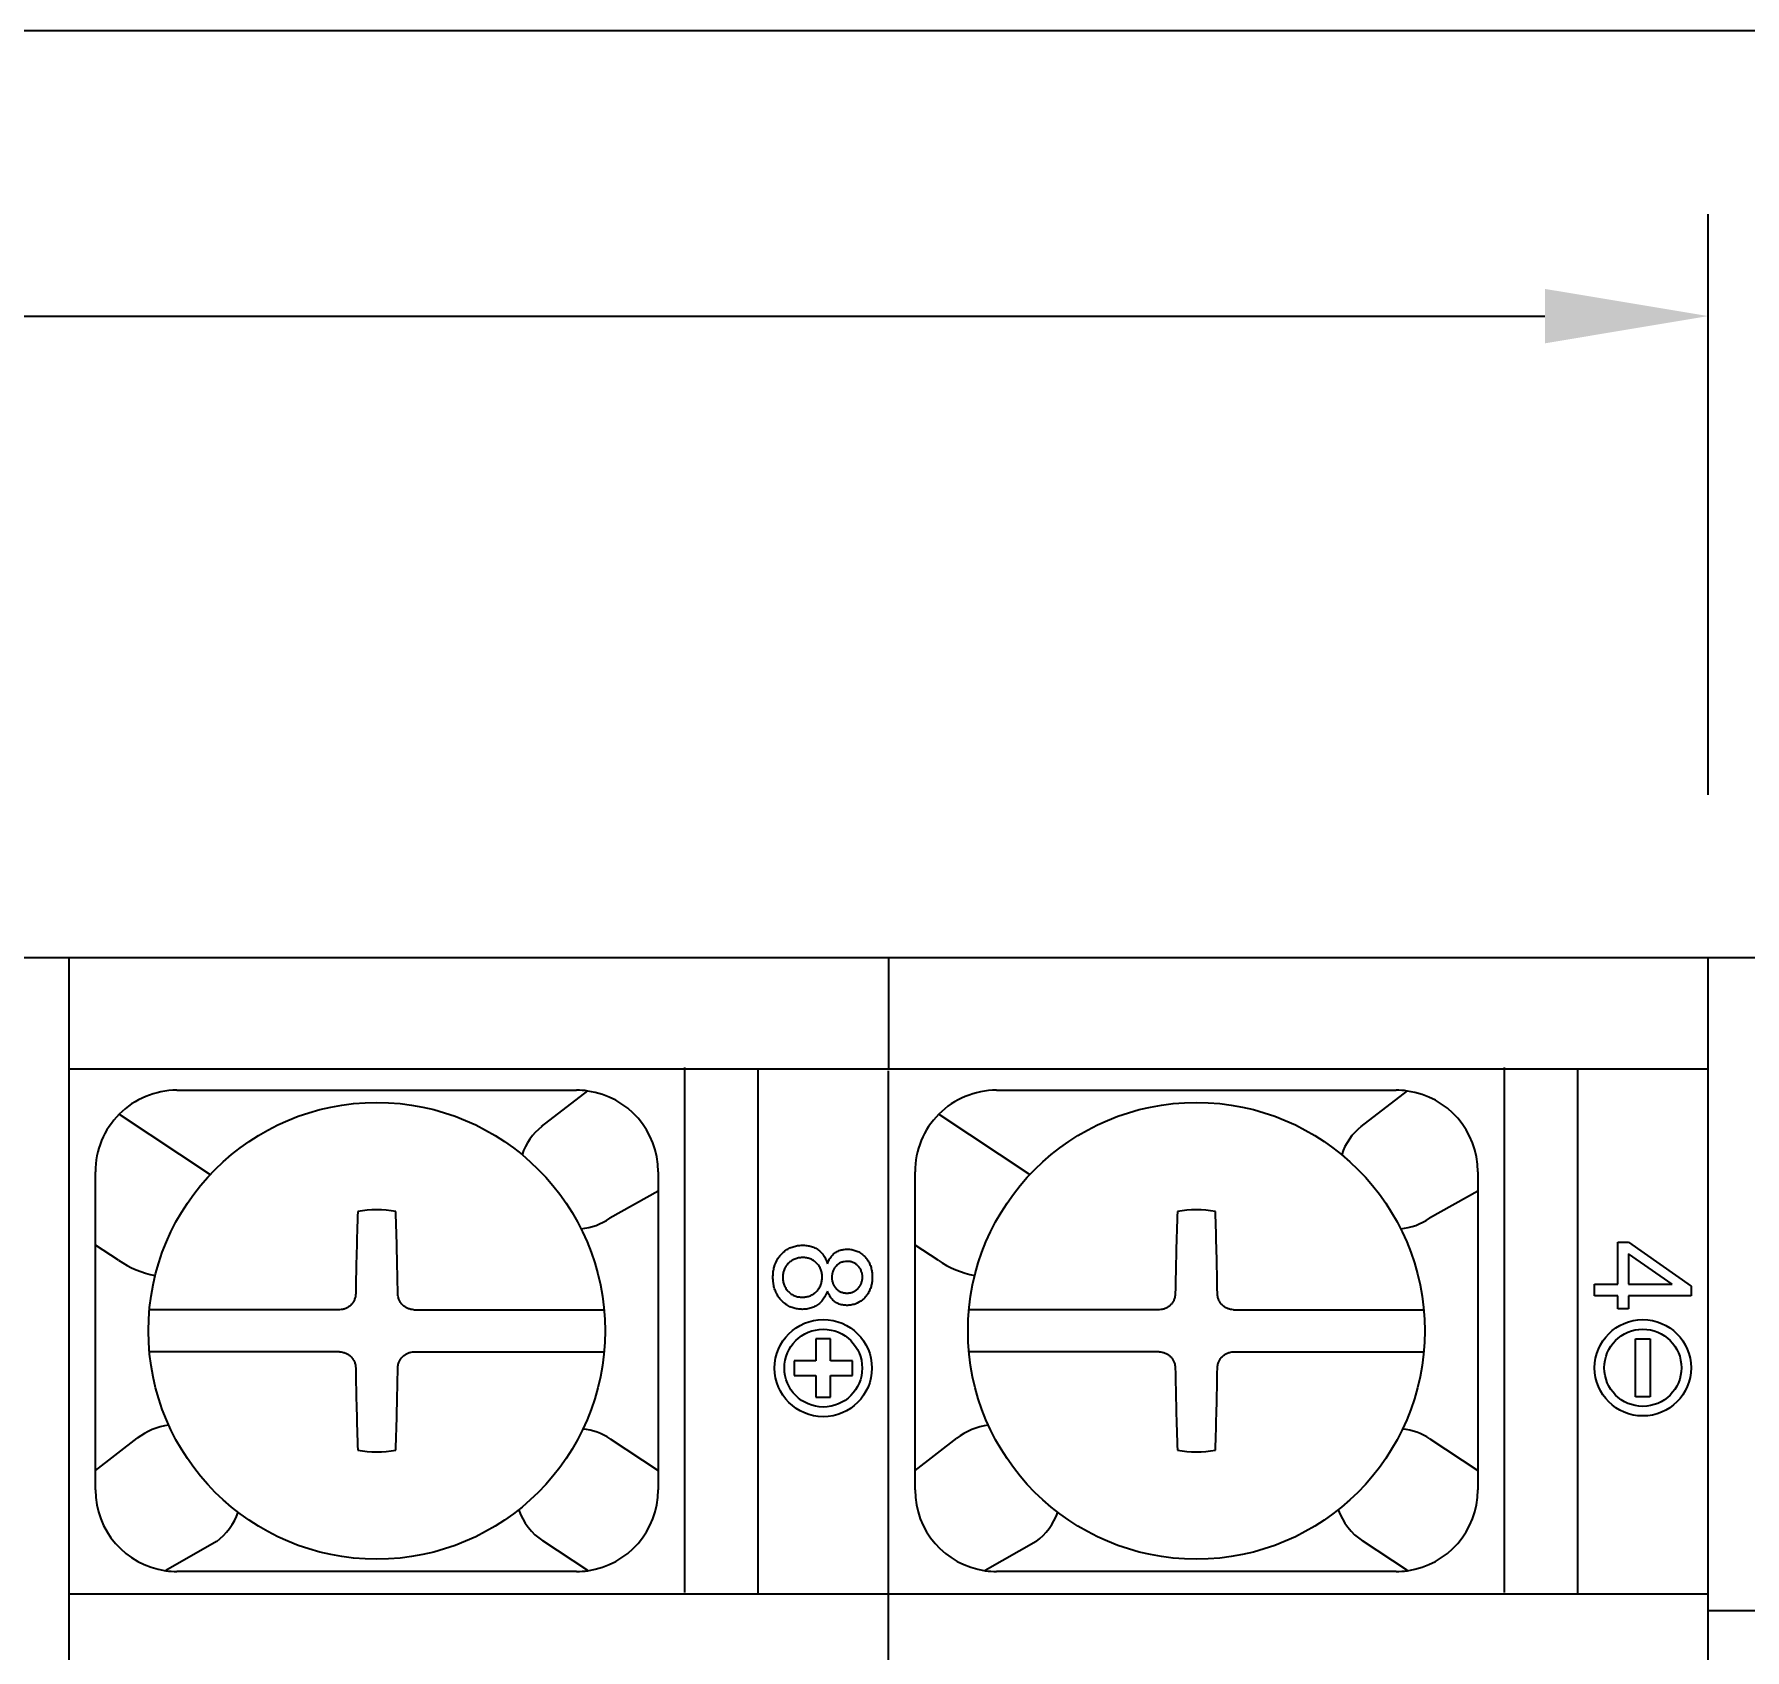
# Model space of a CAD drawing. Header units: millimetres. Extents: x 3555 to 3968, y -1583 to -1296.
# Drawn here: x 3705.1 to 3726.08, y -1408.66 to -1388.85 of the extents above; entities that cross this region are included whole.
import ezdxf

# ---------------------------------------------------------------- set-up
doc = ezdxf.new("R2010")
doc.units = ezdxf.units.MM
doc.styles.add('굴림', font='', dxfattribs={"width": 0.9})
doc.styles.get('굴림').set_extended_font_data('GulimChe')
doc.dimstyles.new('ISO-25', dxfattribs={"dimtxt": 1.7, "dimasz": 2, "dimexe": 1.25, "dimexo": 2, "dimtad": 1, "dimzin": 9, "dimdsep": 46, "dimtxsty": '굴림', "dimcen": 2.5, "dimclrd": 4, "dimclre": 4, "dimclrt": 4, "dimadec": 0, "dimazin": 0, "dimtfac": 1, "dimtmove": 0, "dimatfit": 3, "dimfxl": 1, "dimarcsym": 0})

# ---------------------------------------------------------------- blocks, each defined once
blk = doc.blocks.new('*D31')
at = {"color": 4, "lineweight": -2, "ltscale": 0.3, "transparency": 16777216}
for p, q in [((3654.629, -1398.173), (3654.629, -1391.054)), ((3725.629, -1398.173), (3725.629, -1391.054)), ((3656.629, -1392.304), (3723.629, -1392.304))]:
    blk.add_line(p, q, dxfattribs=at)
at = {"color": 4, "ltscale": 0.3, "transparency": 16777216}
for points in [[(3656.629, -1391.971), (3656.629, -1392.638), (3654.629, -1392.304)], [(3723.629, -1391.971), (3723.629, -1392.638), (3725.629, -1392.304)]]:
    blk.add_solid(points, dxfattribs=at)
at = {"layer": 'DEFPOINTS', "color": 0, "ltscale": 0.3, "transparency": 16777216}
for p in [(3725.629, -1392.304), (3654.629, -1400.173), (3725.629, -1400.173)]:
    blk.add_point(p, dxfattribs=at)
at = {"color": 4, "ltscale": 0.3, "transparency": 16777216, "insert": (3690.129, -1390.807), "char_height": 1.7, "attachment_point": 5, "style": '굴림'}
blk.add_mtext('71', dxfattribs=at)
blk = doc.blocks.new('*D32')
at = {"color": 4, "lineweight": -2, "ltscale": 0.3, "transparency": 16777216}
for p, q in [((3650.129, -1398.173), (3650.129, -1387.554)), ((3730.129, -1399.073), (3730.129, -1387.554)), ((3652.129, -1388.804), (3728.129, -1388.804))]:
    blk.add_line(p, q, dxfattribs=at)
at = {"color": 4, "ltscale": 0.3, "transparency": 16777216}
for points in [[(3652.129, -1388.471), (3652.129, -1389.138), (3650.129, -1388.804)], [(3728.129, -1388.471), (3728.129, -1389.138), (3730.129, -1388.804)]]:
    blk.add_solid(points, dxfattribs=at)
at = {"layer": 'DEFPOINTS', "color": 0, "ltscale": 0.3, "transparency": 16777216}
for p in [(3730.129, -1388.804), (3650.129, -1400.173), (3730.129, -1401.073)]:
    blk.add_point(p, dxfattribs=at)
at = {"color": 4, "ltscale": 0.3, "transparency": 16777216, "insert": (3690.129, -1387.111), "char_height": 1.7, "attachment_point": 5, "style": '굴림'}
blk.add_mtext('80{\\W1;(중판취부 Hole)}', dxfattribs=at)
blk = doc.blocks.new('*D33')
at = {"color": 4, "lineweight": -2, "ltscale": 0.3, "transparency": 16777216}
for p, q in [((3646.379, -1398.173), (3646.379, -1384.054)), ((3734.379, -1400.173), (3734.379, -1384.054)), ((3648.379, -1385.304), (3732.379, -1385.304))]:
    blk.add_line(p, q, dxfattribs=at)
at = {"color": 4, "ltscale": 0.3, "transparency": 16777216}
for points in [[(3648.379, -1384.971), (3648.379, -1385.638), (3646.379, -1385.304)], [(3732.379, -1384.971), (3732.379, -1385.638), (3734.379, -1385.304)]]:
    blk.add_solid(points, dxfattribs=at)
at = {"layer": 'DEFPOINTS', "color": 0, "ltscale": 0.3, "transparency": 16777216}
for p in [(3734.379, -1385.304), (3646.379, -1400.173), (3734.379, -1402.173)]:
    blk.add_point(p, dxfattribs=at)
at = {"color": 4, "ltscale": 0.3, "transparency": 16777216, "insert": (3690.379, -1383.81), "char_height": 1.7, "attachment_point": 5, "style": '굴림'}
blk.add_mtext('88', dxfattribs=at)
blk = doc.blocks.new('*D34')
at = {"color": 4, "lineweight": -2, "ltscale": 0.3, "transparency": 16777216}
for p, q in [((3735.729, -1404.173), (3739.94, -1404.173)), ((3738.69, -1426.173), (3738.69, -1406.173)), ((3727.629, -1428.173), (3739.94, -1428.173))]:
    blk.add_line(p, q, dxfattribs=at)
at = {"color": 4, "ltscale": 0.3, "transparency": 16777216}
for points in [[(3738.357, -1406.173), (3739.024, -1406.173), (3738.69, -1404.173)], [(3738.357, -1426.173), (3739.024, -1426.173), (3738.69, -1428.173)]]:
    blk.add_solid(points, dxfattribs=at)
at = {"layer": 'DEFPOINTS', "color": 0, "ltscale": 0.3, "transparency": 16777216}
for p in [(3733.729, -1404.173), (3738.69, -1404.173), (3725.629, -1428.173)]:
    blk.add_point(p, dxfattribs=at)
at = {"color": 4, "ltscale": 0.3, "transparency": 16777216, "insert": (3736.997, -1416.173), "char_height": 1.7, "attachment_point": 5, "rotation": 90, "style": '굴림'}
blk.add_mtext('24{\\W1;(중판취부 Hole)}', dxfattribs=at)
blk = doc.blocks.new('*D35')
at = {"color": 4, "lineweight": -2, "ltscale": 0.3, "transparency": 16777216}
for p, q in [((3734.379, -1400.173), (3743.44, -1400.173)), ((3742.19, -1430.173), (3742.19, -1402.173)), ((3727.629, -1432.173), (3743.44, -1432.173))]:
    blk.add_line(p, q, dxfattribs=at)
at = {"color": 4, "ltscale": 0.3, "transparency": 16777216}
for points in [[(3741.857, -1402.173), (3742.524, -1402.173), (3742.19, -1400.173)], [(3741.857, -1430.173), (3742.524, -1430.173), (3742.19, -1432.173)]]:
    blk.add_solid(points, dxfattribs=at)
at = {"layer": 'DEFPOINTS', "color": 0, "ltscale": 0.3, "transparency": 16777216}
for p in [(3732.379, -1400.173), (3742.19, -1400.173), (3725.629, -1432.173)]:
    blk.add_point(p, dxfattribs=at)
at = {"color": 4, "ltscale": 0.3, "transparency": 16777216, "insert": (3740.696, -1416.173), "char_height": 1.7, "attachment_point": 5, "rotation": 90, "style": '굴림'}
blk.add_mtext('32', dxfattribs=at)

msp = doc.modelspace()

# ---------------------------------------------------------------- linework, layer by layer
for p, q in [((3732.379, -1400.173), (3654.629, -1400.173)), ((3705.529, -1400.173), (3705.529, -1432.173)), ((3715.579, -1400.173), (3715.579, -1401.539)), ((3725.629, -1401.54), (3725.629, -1400.173)), ((3725.629, -1401.536), (3705.529, -1401.536)), ((3713.079, -1401.518), (3713.079, -1407.951)), ((3713.979, -1407.97), (3713.979, -1401.536)), ((3723.129, -1401.518), (3723.129, -1407.951)), ((3724.029, -1401.536), (3724.029, -1407.97)), ((3725.629, -1401.551), (3725.629, -1401.54)), ((3725.629, -1401.559), (3725.629, -1401.551)), ((3715.579, -1407.946), (3715.579, -1401.559)), ((3725.629, -1407.947), (3725.629, -1401.559)), ((3706.854, -1401.795), (3711.754, -1401.795)), ((3711.326, -1402.24), (3711.892, -1401.804)), ((3716.904, -1401.795), (3721.804, -1401.795)), ((3721.376, -1402.24), (3721.942, -1401.804)), ((3706.146, -1402.089), (3707.263, -1402.827)), ((3716.196, -1402.089), (3717.313, -1402.827)), ((3705.854, -1403.694), (3705.854, -1402.795)), ((3712.754, -1402.795), (3712.754, -1403.033)), ((3715.904, -1403.694), (3715.904, -1402.795)), ((3722.804, -1402.795), (3722.804, -1403.033)), ((3712.754, -1403.033), (3712.161, -1403.364)), ((3712.754, -1403.033), (3712.754, -1406.457)), ((3722.804, -1403.033), (3722.211, -1403.364)), ((3722.804, -1403.033), (3722.804, -1406.457)), ((3706.136, -1403.88), (3705.854, -1403.694)), ((3705.854, -1406.457), (3705.854, -1403.694)), ((3716.186, -1403.88), (3715.904, -1403.694)), ((3715.904, -1406.457), (3715.904, -1403.694)), ((3724.521, -1404.171), (3724.521, -1403.659)), ((3724.521, -1403.659), (3724.654, -1403.659)), ((3724.654, -1403.659), (3725.42, -1404.198)), ((3724.654, -1403.801), (3724.654, -1404.171)), ((3725.187, -1404.171), (3724.654, -1403.801)), ((3724.238, -1404.317), (3724.238, -1404.171)), ((3724.238, -1404.171), (3724.521, -1404.171)), ((3724.654, -1404.171), (3725.187, -1404.171)), ((3725.42, -1404.198), (3725.42, -1404.317)), ((3724.521, -1404.317), (3724.238, -1404.317)), ((3724.521, -1404.476), (3724.521, -1404.317)), ((3724.654, -1404.476), (3724.521, -1404.476)), ((3724.654, -1404.317), (3724.654, -1404.476)), ((3725.42, -1404.317), (3724.654, -1404.317)), ((3714.868, -1404.845), (3714.689, -1404.845)), ((3714.689, -1404.845), (3714.689, -1405.113)), ((3714.868, -1405.113), (3714.868, -1404.845)), ((3724.74, -1405.553), (3724.74, -1404.844)), ((3724.74, -1404.844), (3724.917, -1404.844)), ((3724.917, -1404.844), (3724.917, -1405.553)), ((3714.689, -1405.113), (3714.421, -1405.113)), ((3714.421, -1405.113), (3714.421, -1405.291)), ((3715.136, -1405.113), (3714.868, -1405.113)), ((3715.136, -1405.291), (3715.136, -1405.113)), ((3714.421, -1405.291), (3714.689, -1405.291)), ((3714.689, -1405.291), (3714.689, -1405.56)), ((3714.868, -1405.56), (3714.868, -1405.291)), ((3714.868, -1405.291), (3715.136, -1405.291)), ((3714.689, -1405.56), (3714.868, -1405.56)), ((3724.917, -1405.553), (3724.74, -1405.553)), ((3705.854, -1406.457), (3706.366, -1406.062)), ((3712.167, -1406.069), (3712.754, -1406.457)), ((3715.904, -1406.457), (3716.416, -1406.062)), ((3722.217, -1406.069), (3722.804, -1406.457)), ((3705.854, -1406.695), (3705.854, -1406.457)), ((3712.754, -1406.457), (3712.754, -1406.695)), ((3715.904, -1406.695), (3715.904, -1406.457)), ((3722.804, -1406.457), (3722.804, -1406.695)), ((3707.341, -1407.327), (3706.716, -1407.685)), ((3711.892, -1407.685), (3711.34, -1407.32)), ((3717.391, -1407.327), (3716.766, -1407.685)), ((3721.942, -1407.685), (3721.39, -1407.32)), ((3711.754, -1407.695), (3706.854, -1407.695)), ((3721.804, -1407.695), (3716.904, -1407.695)), ((3705.529, -1407.97), (3725.629, -1407.97)), ((3715.579, -1407.954), (3715.579, -1407.946)), ((3715.579, -1407.966), (3715.579, -1407.954)), ((3715.579, -1409.159), (3715.579, -1407.966)), ((3725.629, -1407.954), (3725.629, -1407.947)), ((3725.629, -1407.965), (3725.629, -1407.954)), ((3725.629, -1409.16), (3725.629, -1407.965)), ((3725.629, -1408.173), (3732.379, -1408.173))]:
    msp.add_line(p, q)
at = {"ltscale": 0.3}
for p, q in [((3708.848, -1404.486), (3706.516, -1404.486)), ((3709.759, -1404.486), (3712.092, -1404.486)), ((3718.898, -1404.486), (3716.566, -1404.486)), ((3719.809, -1404.486), (3722.142, -1404.486)), ((3708.848, -1405.003), (3706.516, -1405.003)), ((3709.759, -1405.003), (3712.092, -1405.003)), ((3718.898, -1405.003), (3716.566, -1405.003)), ((3719.809, -1405.003), (3722.142, -1405.003))]:
    msp.add_line(p, q, dxfattribs=at)
for centre, radius in [((3709.304, -1404.745), 2.8), ((3719.354, -1404.745), 2.8), ((3714.779, -1405.202), 0.596), ((3724.829, -1405.198), 0.591), ((3714.779, -1405.202), 0.477), ((3724.829, -1405.198), 0.473)]:
    msp.add_circle(centre, radius)
for centre, radius, start, end in [((3706.854, -1402.795), 1, 90, 135.0814), ((3711.754, -1402.795), 1, 82.0558, 90), ((3711.754, -1402.795), 1, 0, 82.0558), ((3716.904, -1402.795), 1, 90, 135.0814), ((3721.804, -1402.795), 1, 82.0558, 90), ((3721.804, -1402.795), 1, 0, 82.0558), ((3706.854, -1402.795), 1, 135.0814, 180), ((3716.904, -1402.795), 1, 135.0814, 180), ((3711.754, -1402.795), 0.7, 127.6139, 162.568), ((3721.804, -1402.795), 0.7, 127.6139, 162.568), ((3709.304, -1404.745), 1.483, 80.9605, 99.0395), ((3711.754, -1402.795), 0.7, 274.4638, 305.5396), ((3719.354, -1404.745), 1.483, 80.9605, 99.0395), ((3721.804, -1402.795), 0.7, 274.4638, 305.5396), ((3706.854, -1402.795), 1.301, 236.5346, 258.1574), ((3716.904, -1402.795), 1.301, 236.5346, 258.1574), ((3706.854, -1406.695), 0.799, 97.163, 127.6139), ((3711.754, -1406.695), 0.75, 56.5346, 84.0409), ((3716.904, -1406.695), 0.799, 97.163, 127.6139), ((3721.804, -1406.695), 0.75, 56.5346, 84.0409), ((3709.304, -1404.745), 1.483, 260.9605, 279.0395), ((3719.354, -1404.745), 1.483, 260.9605, 279.0395), ((3706.854, -1406.695), 1, 180, 262.0558), ((3711.754, -1406.695), 1, 277.9442, 0), ((3716.904, -1406.695), 1, 180, 262.0558), ((3721.804, -1406.695), 1, 277.9442, 0), ((3706.854, -1406.695), 0.799, 307.6139, 339.8732), ((3711.754, -1406.695), 0.75, 198.9259, 236.5346), ((3716.904, -1406.695), 0.799, 307.6139, 339.8732), ((3721.804, -1406.695), 0.75, 198.9259, 236.5346), ((3706.854, -1406.695), 1, 262.0558, 270), ((3711.754, -1406.695), 1, 270, 277.9442), ((3716.904, -1406.695), 1, 262.0558, 270), ((3721.804, -1406.695), 1, 270, 277.9442)]:
    msp.add_arc(centre, radius, start, end)
for centre, major_axis, start_param, end_param in [((3709.476, -1404.746), (0.039, 4.997), 1.273815, 1.479878), ((3709.132, -1404.746), (0.039, -4.997), 1.661715, 1.867778), ((3719.526, -1404.746), (0.039, 4.997), 1.273815, 1.479878), ((3719.182, -1404.746), (0.039, -4.997), 1.661715, 1.867778), ((3709.476, -1404.743), (-0.039, 4.997), 1.661715, 1.867778), ((3709.132, -1404.743), (-0.039, -4.997), 1.273815, 1.479878), ((3719.526, -1404.743), (-0.039, 4.997), 1.661715, 1.867778), ((3719.182, -1404.743), (-0.039, -4.997), 1.273815, 1.479878)]:
    msp.add_ellipse(centre, major_axis=major_axis, ratio=0.087156, start_param=start_param, end_param=end_param)
for points, knots in [([(3714.829, -1404.257), (3714.817, -1404.293), (3714.801, -1404.327), (3714.769, -1404.373), (3714.756, -1404.387), (3714.728, -1404.413), (3714.713, -1404.425), (3714.689, -1404.44), (3714.681, -1404.444), (3714.664, -1404.453), (3714.647, -1404.46), (3714.629, -1404.466), (3714.61, -1404.471), (3714.601, -1404.473), (3714.573, -1404.479), (3714.554, -1404.48), (3714.517, -1404.482), (3714.498, -1404.481), (3714.469, -1404.478), (3714.46, -1404.476), (3714.441, -1404.473), (3714.414, -1404.466), (3714.387, -1404.457), (3714.353, -1404.441), (3714.337, -1404.431), (3714.306, -1404.409), (3714.291, -1404.397), (3714.264, -1404.371), (3714.251, -1404.357), (3714.228, -1404.327), (3714.213, -1404.303), (3714.201, -1404.277), (3714.193, -1404.26), (3714.19, -1404.251), (3714.18, -1404.224), (3714.175, -1404.206), (3714.17, -1404.178), (3714.168, -1404.169), (3714.166, -1404.15), (3714.165, -1404.141), (3714.163, -1404.112), (3714.162, -1404.094), (3714.163, -1404.056), (3714.164, -1404.037), (3714.168, -1404.009), (3714.17, -1404), (3714.173, -1403.981), (3714.175, -1403.972), (3714.188, -1403.926), (3714.203, -1403.892), (3714.233, -1403.843), (3714.245, -1403.828), (3714.27, -1403.8), (3714.284, -1403.787), (3714.306, -1403.769), (3714.313, -1403.763), (3714.329, -1403.752), (3714.353, -1403.737), (3714.378, -1403.725), (3714.405, -1403.715), (3714.414, -1403.712), (3714.432, -1403.707), (3714.46, -1403.701), (3714.488, -1403.697), (3714.526, -1403.695), (3714.545, -1403.696), (3714.583, -1403.699), (3714.601, -1403.702), (3714.629, -1403.709), (3714.638, -1403.712), (3714.656, -1403.718), (3714.665, -1403.722), (3714.691, -1403.734), (3714.707, -1403.743), (3714.722, -1403.755)], [0, 0, 0, 0, 0.0625, 0.0625, 0.09375, 0.09375, 0.125, 0.125, 0.140625, 0.140625, 0.15625, 0.171875, 0.171875, 0.1875, 0.1875, 0.21875, 0.21875, 0.25, 0.25, 0.265625, 0.265625, 0.28125, 0.3125, 0.3125, 0.34375, 0.34375, 0.375, 0.375, 0.40625, 0.40625, 0.4375, 0.453125, 0.453125, 0.46875, 0.46875, 0.5, 0.5, 0.515625, 0.515625, 0.53125, 0.53125, 0.5625, 0.5625, 0.59375, 0.59375, 0.609375, 0.609375, 0.625, 0.625, 0.6875, 0.6875, 0.71875, 0.71875, 0.75, 0.75, 0.765625, 0.765625, 0.78125, 0.8125, 0.8125, 0.828125, 0.828125, 0.84375, 0.875, 0.875, 0.90625, 0.90625, 0.9375, 0.9375, 0.953125, 0.953125, 0.96875, 0.96875, 1, 1, 1, 1]), ([(3714.697, -1403.914), (3714.686, -1403.903), (3714.674, -1403.893), (3714.654, -1403.88), (3714.647, -1403.876), (3714.633, -1403.868), (3714.625, -1403.865), (3714.603, -1403.857), (3714.588, -1403.853), (3714.564, -1403.849), (3714.556, -1403.848), (3714.54, -1403.847), (3714.532, -1403.846), (3714.516, -1403.847), (3714.508, -1403.847), (3714.492, -1403.849), (3714.484, -1403.85), (3714.461, -1403.854), (3714.446, -1403.859), (3714.423, -1403.868), (3714.416, -1403.871), (3714.402, -1403.878), (3714.395, -1403.882), (3714.374, -1403.895), (3714.362, -1403.905), (3714.345, -1403.921), (3714.34, -1403.928), (3714.33, -1403.94), (3714.325, -1403.947), (3714.317, -1403.96), (3714.313, -1403.967), (3714.306, -1403.981), (3714.303, -1403.989), (3714.294, -1404.011), (3714.29, -1404.026), (3714.284, -1404.058), (3714.283, -1404.074), (3714.283, -1404.106), (3714.284, -1404.122), (3714.288, -1404.145), (3714.29, -1404.153), (3714.294, -1404.168), (3714.298, -1404.184), (3714.305, -1404.198), (3714.312, -1404.212), (3714.316, -1404.219), (3714.329, -1404.24), (3714.339, -1404.252), (3714.35, -1404.264)], [0, 0, 0, 0, 0.0625, 0.0625, 0.09375, 0.09375, 0.125, 0.125, 0.1875, 0.1875, 0.21875, 0.21875, 0.25, 0.25, 0.28125, 0.28125, 0.3125, 0.3125, 0.375, 0.375, 0.40625, 0.40625, 0.4375, 0.4375, 0.5, 0.5, 0.53125, 0.53125, 0.5625, 0.5625, 0.59375, 0.59375, 0.625, 0.625, 0.6875, 0.6875, 0.75, 0.75, 0.8125, 0.8125, 0.84375, 0.84375, 0.875, 0.90625, 0.90625, 0.9375, 0.9375, 1, 1, 1, 1]), ([(3714.722, -1403.755), (3714.736, -1403.765), (3714.748, -1403.777), (3714.771, -1403.802), (3714.781, -1403.815), (3714.795, -1403.837), (3714.799, -1403.844), (3714.806, -1403.859), (3714.81, -1403.867), (3714.82, -1403.89), (3714.825, -1403.906), (3714.829, -1403.923)], [0, 0, 0, 0, 0.25, 0.25, 0.5, 0.5, 0.625, 0.625, 0.75, 0.75, 1, 1, 1, 1]), ([(3714.829, -1403.923), (3714.835, -1403.906), (3714.842, -1403.89), (3714.859, -1403.859), (3714.868, -1403.845), (3714.885, -1403.824), (3714.89, -1403.818), (3714.903, -1403.805), (3714.916, -1403.794), (3714.93, -1403.784), (3714.945, -1403.774), (3714.953, -1403.77), (3714.977, -1403.759), (3714.994, -1403.754), (3715.028, -1403.747), (3715.046, -1403.745), (3715.072, -1403.744), (3715.081, -1403.744), (3715.098, -1403.745), (3715.107, -1403.746), (3715.133, -1403.749), (3715.15, -1403.753), (3715.175, -1403.761), (3715.183, -1403.764), (3715.199, -1403.771), (3715.207, -1403.774), (3715.23, -1403.787), (3715.245, -1403.797), (3715.265, -1403.813), (3715.272, -1403.819), (3715.285, -1403.831), (3715.291, -1403.837), (3715.308, -1403.857), (3715.319, -1403.871), (3715.333, -1403.893), (3715.337, -1403.901), (3715.345, -1403.916), (3715.349, -1403.924), (3715.358, -1403.949), (3715.364, -1403.965), (3715.37, -1403.991), (3715.372, -1403.999), (3715.375, -1404.017), (3715.376, -1404.025), (3715.379, -1404.051), (3715.379, -1404.069), (3715.379, -1404.104), (3715.379, -1404.121), (3715.376, -1404.147), (3715.375, -1404.155), (3715.372, -1404.173), (3715.37, -1404.181), (3715.364, -1404.207), (3715.358, -1404.224), (3715.349, -1404.248), (3715.345, -1404.256), (3715.337, -1404.271), (3715.333, -1404.279), (3715.319, -1404.302), (3715.308, -1404.316), (3715.285, -1404.342), (3715.273, -1404.354), (3715.232, -1404.387), (3715.202, -1404.405), (3715.152, -1404.422), (3715.135, -1404.426), (3715.1, -1404.431), (3715.083, -1404.433), (3715.048, -1404.432), (3715.03, -1404.431), (3715.005, -1404.426), (3714.996, -1404.423), (3714.979, -1404.418), (3714.971, -1404.415), (3714.947, -1404.404), (3714.932, -1404.396), (3714.911, -1404.38), (3714.904, -1404.374), (3714.892, -1404.362), (3714.88, -1404.349), (3714.87, -1404.335), (3714.86, -1404.32), (3714.855, -1404.313), (3714.843, -1404.289), (3714.835, -1404.273), (3714.829, -1404.257)], [0, 0, 0, 0, 0.03125, 0.03125, 0.0625, 0.0625, 0.078125, 0.078125, 0.09375, 0.109375, 0.109375, 0.125, 0.125, 0.15625, 0.15625, 0.1875, 0.1875, 0.203125, 0.203125, 0.21875, 0.21875, 0.25, 0.25, 0.265625, 0.265625, 0.28125, 0.28125, 0.3125, 0.3125, 0.328125, 0.328125, 0.34375, 0.34375, 0.375, 0.375, 0.390625, 0.390625, 0.40625, 0.40625, 0.4375, 0.4375, 0.453125, 0.453125, 0.46875, 0.46875, 0.5, 0.5, 0.53125, 0.53125, 0.546875, 0.546875, 0.5625, 0.5625, 0.59375, 0.59375, 0.609375, 0.609375, 0.625, 0.625, 0.65625, 0.65625, 0.6875, 0.6875, 0.75, 0.75, 0.78125, 0.78125, 0.8125, 0.8125, 0.84375, 0.84375, 0.859375, 0.859375, 0.875, 0.875, 0.90625, 0.90625, 0.921875, 0.921875, 0.9375, 0.953125, 0.953125, 0.96875, 0.96875, 1, 1, 1, 1]), ([(3714.35, -1404.264), (3714.362, -1404.275), (3714.374, -1404.285), (3714.394, -1404.298), (3714.401, -1404.302), (3714.415, -1404.31), (3714.422, -1404.313), (3714.445, -1404.322), (3714.46, -1404.326), (3714.484, -1404.329), (3714.492, -1404.33), (3714.508, -1404.332), (3714.516, -1404.332), (3714.54, -1404.332), (3714.555, -1404.33), (3714.579, -1404.326), (3714.587, -1404.324), (3714.602, -1404.32), (3714.617, -1404.315), (3714.632, -1404.308), (3714.646, -1404.301), (3714.653, -1404.297), (3714.673, -1404.283), (3714.685, -1404.273), (3714.702, -1404.256), (3714.707, -1404.25), (3714.717, -1404.237), (3714.732, -1404.218), (3714.743, -1404.197), (3714.751, -1404.174), (3714.754, -1404.167), (3714.758, -1404.151), (3714.76, -1404.144), (3714.763, -1404.128), (3714.764, -1404.12), (3714.765, -1404.104), (3714.766, -1404.096), (3714.766, -1404.072), (3714.765, -1404.056), (3714.76, -1404.025), (3714.756, -1404.009), (3714.744, -1403.979), (3714.737, -1403.965), (3714.724, -1403.945), (3714.719, -1403.938), (3714.709, -1403.926), (3714.703, -1403.92), (3714.697, -1403.914)], [0, 0, 0, 0, 0.0625, 0.0625, 0.09375, 0.09375, 0.125, 0.125, 0.1875, 0.1875, 0.21875, 0.21875, 0.25, 0.25, 0.3125, 0.3125, 0.34375, 0.34375, 0.375, 0.40625, 0.40625, 0.4375, 0.4375, 0.5, 0.5, 0.53125, 0.53125, 0.5625, 0.625, 0.625, 0.65625, 0.65625, 0.6875, 0.6875, 0.71875, 0.71875, 0.75, 0.75, 0.8125, 0.8125, 0.875, 0.875, 0.9375, 0.9375, 0.96875, 0.96875, 1, 1, 1, 1]), ([(3715.205, -1403.949), (3715.197, -1403.94), (3715.187, -1403.932), (3715.172, -1403.921), (3715.166, -1403.917), (3715.155, -1403.911), (3715.149, -1403.909), (3715.132, -1403.901), (3715.12, -1403.898), (3715.101, -1403.895), (3715.095, -1403.894), (3715.082, -1403.893), (3715.076, -1403.893), (3715.057, -1403.894), (3715.045, -1403.895), (3715.026, -1403.899), (3715.02, -1403.9), (3715.008, -1403.904), (3714.996, -1403.908), (3714.985, -1403.914), (3714.974, -1403.92), (3714.969, -1403.923), (3714.953, -1403.934), (3714.944, -1403.943), (3714.931, -1403.956), (3714.927, -1403.961), (3714.919, -1403.971), (3714.916, -1403.977), (3714.906, -1403.993), (3714.901, -1404.004), (3714.893, -1404.028), (3714.89, -1404.04), (3714.886, -1404.065), (3714.885, -1404.078), (3714.885, -1404.103), (3714.886, -1404.116), (3714.89, -1404.141), (3714.894, -1404.153), (3714.902, -1404.176), (3714.908, -1404.188), (3714.918, -1404.204), (3714.922, -1404.209), (3714.93, -1404.219), (3714.934, -1404.224), (3714.938, -1404.228)], [0, 0, 0, 0, 0.0625, 0.0625, 0.09375, 0.09375, 0.125, 0.125, 0.1875, 0.1875, 0.21875, 0.21875, 0.25, 0.25, 0.3125, 0.3125, 0.34375, 0.34375, 0.375, 0.40625, 0.40625, 0.4375, 0.4375, 0.5, 0.5, 0.53125, 0.53125, 0.5625, 0.5625, 0.625, 0.625, 0.6875, 0.6875, 0.75, 0.75, 0.8125, 0.8125, 0.875, 0.875, 0.9375, 0.9375, 0.96875, 0.96875, 1, 1, 1, 1]), ([(3714.938, -1404.228), (3714.947, -1404.237), (3714.957, -1404.245), (3714.977, -1404.259), (3714.989, -1404.265), (3715.012, -1404.274), (3715.024, -1404.278), (3715.043, -1404.281), (3715.049, -1404.281), (3715.061, -1404.282), (3715.068, -1404.282), (3715.08, -1404.282), (3715.086, -1404.281), (3715.099, -1404.28), (3715.105, -1404.279), (3715.124, -1404.275), (3715.141, -1404.27), (3715.158, -1404.261), (3715.169, -1404.255), (3715.174, -1404.251), (3715.19, -1404.24), (3715.199, -1404.232), (3715.212, -1404.218), (3715.216, -1404.213), (3715.224, -1404.204), (3715.227, -1404.198), (3715.237, -1404.183), (3715.243, -1404.171), (3715.251, -1404.148), (3715.254, -1404.135), (3715.258, -1404.111), (3715.259, -1404.098), (3715.259, -1404.073), (3715.258, -1404.061), (3715.254, -1404.036), (3715.25, -1404.024), (3715.241, -1404), (3715.236, -1403.989), (3715.222, -1403.968), (3715.214, -1403.958), (3715.205, -1403.949)], [0, 0, 0, 0, 0.0625, 0.0625, 0.125, 0.125, 0.1875, 0.1875, 0.21875, 0.21875, 0.25, 0.25, 0.28125, 0.28125, 0.3125, 0.3125, 0.375, 0.40625, 0.40625, 0.4375, 0.4375, 0.5, 0.5, 0.53125, 0.53125, 0.5625, 0.5625, 0.625, 0.625, 0.6875, 0.6875, 0.75, 0.75, 0.8125, 0.8125, 0.875, 0.875, 0.9375, 0.9375, 1, 1, 1, 1]), ([(3709.046, -1404.289), (3709.045, -1404.302), (3709.044, -1404.315), (3709.04, -1404.333), (3709.038, -1404.34), (3709.034, -1404.352), (3709.032, -1404.358), (3709.025, -1404.376), (3709.019, -1404.387), (3709.004, -1404.408), (3708.996, -1404.419), (3708.978, -1404.437), (3708.968, -1404.445), (3708.952, -1404.456), (3708.946, -1404.459), (3708.935, -1404.465), (3708.929, -1404.468), (3708.911, -1404.476), (3708.899, -1404.479), (3708.874, -1404.485), (3708.861, -1404.486), (3708.848, -1404.486)], [0, 0, 0, 0, 0.125, 0.125, 0.1875, 0.1875, 0.25, 0.25, 0.375, 0.375, 0.5, 0.5, 0.625, 0.625, 0.6875, 0.6875, 0.75, 0.75, 0.875, 0.875, 1, 1, 1, 1]), ([(3709.759, -1404.486), (3709.747, -1404.486), (3709.734, -1404.485), (3709.715, -1404.481), (3709.709, -1404.479), (3709.697, -1404.475), (3709.69, -1404.473), (3709.673, -1404.466), (3709.661, -1404.459), (3709.64, -1404.445), (3709.63, -1404.437), (3709.612, -1404.419), (3709.603, -1404.409), (3709.593, -1404.393), (3709.589, -1404.387), (3709.583, -1404.376), (3709.58, -1404.37), (3709.573, -1404.352), (3709.569, -1404.34), (3709.564, -1404.315), (3709.562, -1404.302), (3709.562, -1404.289)], [0, 0, 0, 0, 0.125, 0.125, 0.1875, 0.1875, 0.25, 0.25, 0.375, 0.375, 0.5, 0.5, 0.625, 0.625, 0.6875, 0.6875, 0.75, 0.75, 0.875, 0.875, 1, 1, 1, 1]), ([(3719.096, -1404.289), (3719.095, -1404.302), (3719.094, -1404.315), (3719.09, -1404.333), (3719.088, -1404.34), (3719.084, -1404.352), (3719.082, -1404.358), (3719.075, -1404.376), (3719.069, -1404.387), (3719.054, -1404.408), (3719.046, -1404.419), (3719.028, -1404.437), (3719.018, -1404.445), (3719.002, -1404.456), (3718.996, -1404.459), (3718.985, -1404.465), (3718.979, -1404.468), (3718.961, -1404.476), (3718.949, -1404.479), (3718.924, -1404.485), (3718.911, -1404.486), (3718.898, -1404.486)], [0, 0, 0, 0, 0.125, 0.125, 0.1875, 0.1875, 0.25, 0.25, 0.375, 0.375, 0.5, 0.5, 0.625, 0.625, 0.6875, 0.6875, 0.75, 0.75, 0.875, 0.875, 1, 1, 1, 1]), ([(3719.809, -1404.486), (3719.797, -1404.486), (3719.784, -1404.485), (3719.765, -1404.481), (3719.759, -1404.479), (3719.747, -1404.475), (3719.74, -1404.473), (3719.723, -1404.466), (3719.711, -1404.459), (3719.69, -1404.445), (3719.68, -1404.437), (3719.662, -1404.419), (3719.653, -1404.409), (3719.643, -1404.393), (3719.639, -1404.387), (3719.633, -1404.376), (3719.63, -1404.37), (3719.623, -1404.352), (3719.619, -1404.34), (3719.614, -1404.315), (3719.612, -1404.302), (3719.612, -1404.289)], [0, 0, 0, 0, 0.125, 0.125, 0.1875, 0.1875, 0.25, 0.25, 0.375, 0.375, 0.5, 0.5, 0.625, 0.625, 0.6875, 0.6875, 0.75, 0.75, 0.875, 0.875, 1, 1, 1, 1]), ([(3708.848, -1405.003), (3708.861, -1405.003), (3708.874, -1405.004), (3708.892, -1405.008), (3708.899, -1405.01), (3708.911, -1405.014), (3708.917, -1405.016), (3708.935, -1405.024), (3708.946, -1405.03), (3708.968, -1405.044), (3708.978, -1405.052), (3708.996, -1405.071), (3709.004, -1405.08), (3709.015, -1405.097), (3709.018, -1405.102), (3709.024, -1405.113), (3709.027, -1405.119), (3709.035, -1405.137), (3709.039, -1405.149), (3709.044, -1405.175), (3709.045, -1405.187), (3709.046, -1405.2)], [0, 0, 0, 0, 0.125, 0.125, 0.1875, 0.1875, 0.25, 0.25, 0.375, 0.375, 0.5, 0.5, 0.625, 0.625, 0.6875, 0.6875, 0.75, 0.75, 0.875, 0.875, 1, 1, 1, 1]), ([(3709.562, -1405.2), (3709.562, -1405.187), (3709.564, -1405.175), (3709.568, -1405.156), (3709.569, -1405.15), (3709.573, -1405.137), (3709.575, -1405.131), (3709.583, -1405.113), (3709.589, -1405.102), (3709.603, -1405.081), (3709.612, -1405.071), (3709.63, -1405.053), (3709.64, -1405.044), (3709.656, -1405.034), (3709.661, -1405.03), (3709.673, -1405.024), (3709.678, -1405.021), (3709.696, -1405.014), (3709.708, -1405.01), (3709.734, -1405.004), (3709.747, -1405.003), (3709.759, -1405.003)], [0, 0, 0, 0, 0.125, 0.125, 0.1875, 0.1875, 0.25, 0.25, 0.375, 0.375, 0.5, 0.5, 0.625, 0.625, 0.6875, 0.6875, 0.75, 0.75, 0.875, 0.875, 1, 1, 1, 1]), ([(3718.898, -1405.003), (3718.911, -1405.003), (3718.924, -1405.004), (3718.942, -1405.008), (3718.949, -1405.01), (3718.961, -1405.014), (3718.967, -1405.016), (3718.985, -1405.024), (3718.996, -1405.03), (3719.018, -1405.044), (3719.028, -1405.052), (3719.046, -1405.071), (3719.054, -1405.08), (3719.065, -1405.097), (3719.068, -1405.102), (3719.074, -1405.113), (3719.077, -1405.119), (3719.085, -1405.137), (3719.089, -1405.149), (3719.094, -1405.175), (3719.095, -1405.187), (3719.096, -1405.2)], [0, 0, 0, 0, 0.125, 0.125, 0.1875, 0.1875, 0.25, 0.25, 0.375, 0.375, 0.5, 0.5, 0.625, 0.625, 0.6875, 0.6875, 0.75, 0.75, 0.875, 0.875, 1, 1, 1, 1]), ([(3719.612, -1405.2), (3719.612, -1405.187), (3719.614, -1405.175), (3719.618, -1405.156), (3719.619, -1405.15), (3719.623, -1405.137), (3719.625, -1405.131), (3719.633, -1405.113), (3719.639, -1405.102), (3719.653, -1405.081), (3719.662, -1405.071), (3719.68, -1405.053), (3719.69, -1405.044), (3719.706, -1405.034), (3719.711, -1405.03), (3719.723, -1405.024), (3719.728, -1405.021), (3719.746, -1405.014), (3719.758, -1405.01), (3719.784, -1405.004), (3719.797, -1405.003), (3719.809, -1405.003)], [0, 0, 0, 0, 0.125, 0.125, 0.1875, 0.1875, 0.25, 0.25, 0.375, 0.375, 0.5, 0.5, 0.625, 0.625, 0.6875, 0.6875, 0.75, 0.75, 0.875, 0.875, 1, 1, 1, 1])]:
    msp.add_open_spline(points, degree=3, knots=knots)

# ---------------------------------------------------------------- dimensions: what is measured, and where the dimension line sits
for base, p1, p2, picture, middle in [((3734.379, -1385.304), (3646.379, -1400.173), (3734.379, -1402.173), '*D33', (3690.379, -1383.81)), ((3725.629, -1392.304), (3654.629, -1400.173), (3725.629, -1400.173), '*D31', (3690.129, -1390.807))]:
    dim = msp.add_linear_dim(base=base, p1=p1, p2=p2, dimstyle='ISO-25', override={"dimasz": 2}, dxfattribs=at)
    dim.commit()
    dim.dimension.update_dxf_attribs({"geometry": picture, "text_midpoint": middle})
dim = msp.add_linear_dim(base=(3730.129, -1388.804), p1=(3650.129, -1400.173), p2=(3730.129, -1401.073), text='<>{\\W1;(중판취부 Hole)}', dimstyle='ISO-25', override={"dimasz": 2}, dxfattribs=at)
dim.commit()
dim.dimension.update_dxf_attribs({"geometry": '*D32', "text_midpoint": (3690.129, -1387.111)})
dim = msp.add_linear_dim(base=(3742.19, -1400.173), p1=(3725.629, -1432.173), p2=(3732.379, -1400.173), angle=90, dimstyle='ISO-25', override={"dimasz": 2}, dxfattribs=at)
dim.commit()
dim.dimension.update_dxf_attribs({"geometry": '*D35', "text_midpoint": (3740.696, -1416.173)})
dim = msp.add_linear_dim(base=(3738.69, -1404.173), p1=(3725.629, -1428.173), p2=(3733.729, -1404.173), angle=90, text='<>{\\W1;(중판취부 Hole)}', dimstyle='ISO-25', override={"dimasz": 2}, dxfattribs=at)
dim.commit()
dim.dimension.update_dxf_attribs({"geometry": '*D34', "text_midpoint": (3736.997, -1416.173)})

doc.saveas('drawing.dxf')
